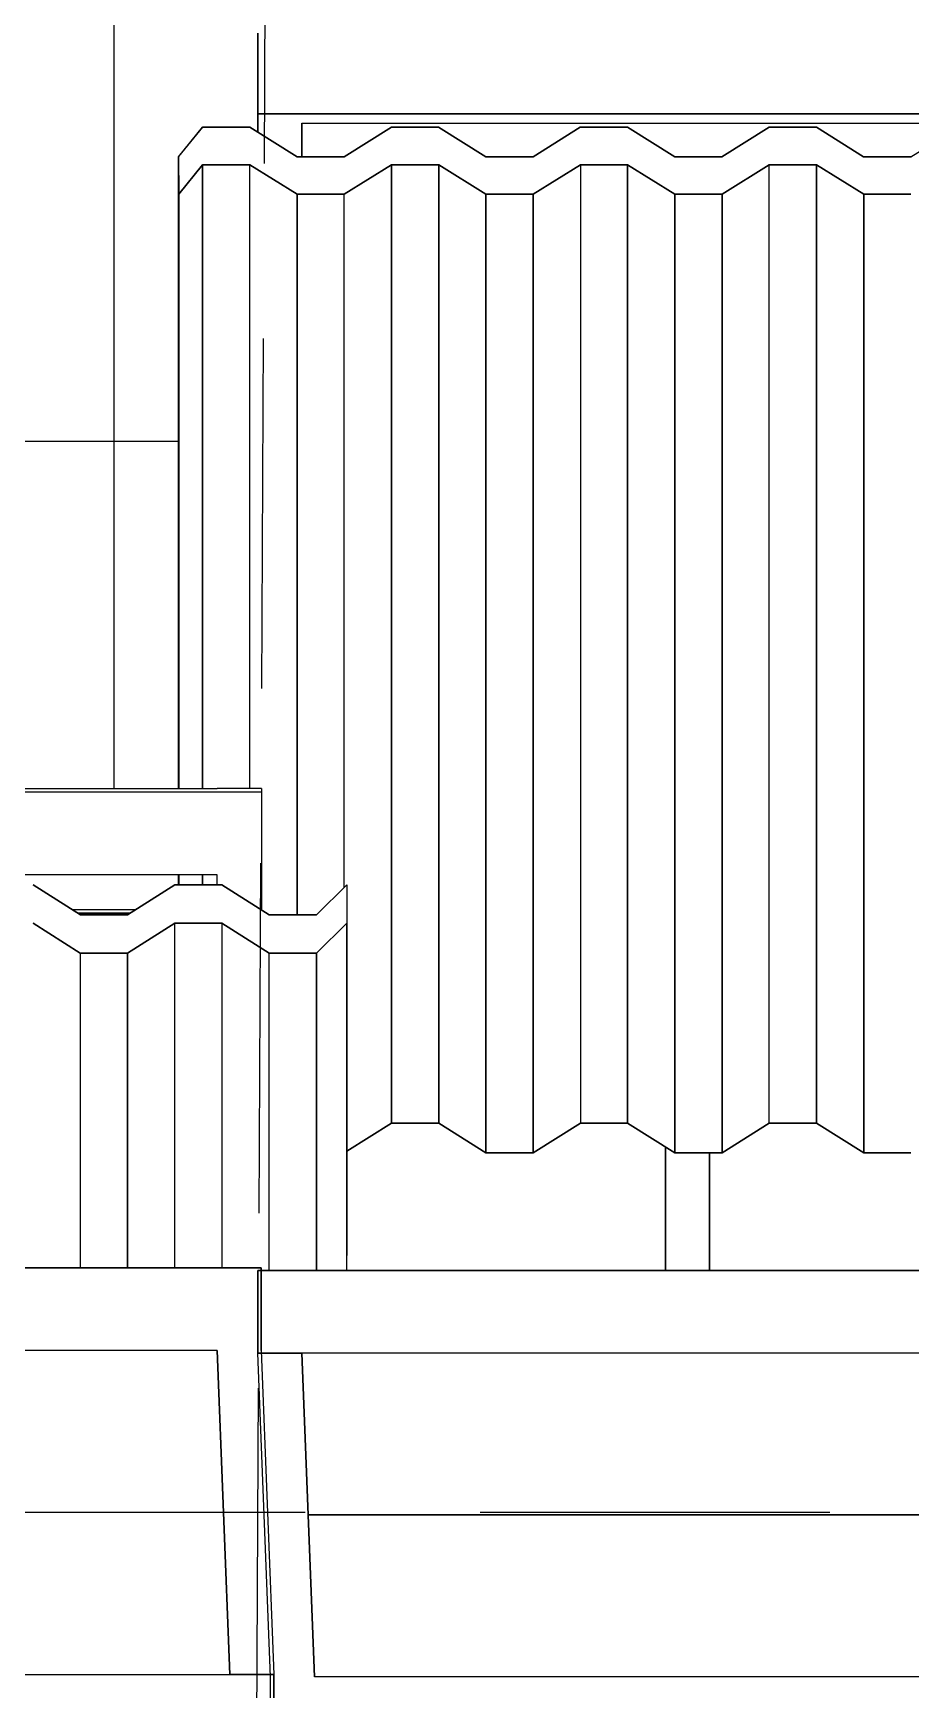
# Model space of a CAD drawing. Header units: millimetres. Extents: x -4997 to -4876, y -8737 to -8661.
# Drawn here: x -4930.563 to -4928.97, y -8701.346 to -8698.339 of the extents above; entities that cross this region are included whole.
import ezdxf

# ---------------------------------------------------------------- set-up
doc = ezdxf.new("R2010")
doc.units = ezdxf.units.MM
doc.header["$LTSCALE"] = 0.1
doc.linetypes.add('HIDDEN', pattern=[9.525, 6.35, -3.175])
for name, color, linetype in [('cobertura nova', 4, 'Continuous'), ('hachuras cobertura', 251, 'Continuous'), ('hachuras piso', 251, 'Continuous'), ('imagem', 7, 'Continuous'), ('layout cobertura', 251, 'Continuous')]:
    doc.layers.add(name, color=color, linetype=linetype)
picture_1 = doc.add_image_def('image1.jpg', size_in_pixel=(1920, 1080))

msp = doc.modelspace()

# ---------------------------------------------------------------- linework, layer by layer
at = {"layer": 'cobertura nova'}
for p, q in [((-4930.1558, -8698.3565), (-4930.1558, -8698.3392)), ((-4930.1558, -8698.3392), (-4930.1558, -8698.4857)), ((-4930.1557, -8698.4857), (-4930.1557, -8698.3392)), ((-4930.1558, -8698.5191), (-4930.1558, -8698.3565)), ((-4930.1558, -8698.4857), (-4930.1558, -8698.5029)), ((-4930.1557, -8698.4857), (-4930.1557, -8698.5191)), ((-4930.1557, -8698.5029), (-4930.1557, -8698.4857)), ((-4930.1557, -8698.4857), (-4930.0758, -8698.4857)), ((-4930.0758, -8698.4857), (-4930.1557, -8698.4857)), ((-4930.0758, -8698.4857), (-4930.0758, -8698.4857)), ((-4930.0758, -8698.4857), (-4930.0758, -8698.4857)), ((-4930.0758, -8698.4857), (-4926.2357, -8698.4858)), ((-4926.2357, -8698.4858), (-4930.0758, -8698.4857)), ((-4930.2993, -8698.5635), (-4930.2559, -8698.5101)), ((-4930.2559, -8698.5101), (-4930.2993, -8698.5634)), ((-4930.2559, -8698.5101), (-4930.1702, -8698.5101)), ((-4930.1702, -8698.5101), (-4930.2559, -8698.5101)), ((-4930.2559, -8698.5101), (-4930.2559, -8698.5101)), ((-4930.1702, -8698.5101), (-4930.0844, -8698.5635)), ((-4930.0844, -8698.5635), (-4930.1702, -8698.5101)), ((-4930.1702, -8698.5101), (-4930.1702, -8698.5101)), ((-4930.1558, -8698.5029), (-4930.1558, -8698.5191)), ((-4930.1557, -8698.5191), (-4930.1557, -8698.5029)), ((-4930.0758, -8698.5635), (-4930.0758, -8698.5029)), ((-4930.0758, -8698.5635), (-4930.0758, -8698.5029)), ((-4930.0758, -8698.5029), (-4930.0758, -8698.5635)), ((-4930.0758, -8698.5029), (-4926.2357, -8698.503)), ((-4930.0758, -8698.5029), (-4930.0758, -8698.5635)), ((-4929.9987, -8698.5635), (-4929.913, -8698.5101)), ((-4929.913, -8698.5101), (-4929.9987, -8698.5635)), ((-4929.913, -8698.5101), (-4929.8273, -8698.5101)), ((-4929.8273, -8698.5101), (-4929.913, -8698.5101)), ((-4929.913, -8698.5101), (-4929.913, -8698.5101)), ((-4929.8273, -8698.5101), (-4929.7416, -8698.5635)), ((-4929.8273, -8698.5101), (-4929.8273, -8698.5101)), ((-4929.7416, -8698.5635), (-4929.8273, -8698.5101)), ((-4929.8273, -8698.5101), (-4929.8273, -8698.5101)), ((-4929.6559, -8698.5635), (-4929.5702, -8698.5101)), ((-4929.5702, -8698.5101), (-4929.6559, -8698.5635)), ((-4929.5702, -8698.5101), (-4929.4844, -8698.5101)), ((-4929.5702, -8698.5101), (-4929.5702, -8698.5101)), ((-4929.4844, -8698.5101), (-4929.5702, -8698.5101)), ((-4929.5702, -8698.5101), (-4929.5702, -8698.5101)), ((-4929.4844, -8698.5101), (-4929.3987, -8698.5635)), ((-4929.4844, -8698.5101), (-4929.4844, -8698.5101)), ((-4929.3987, -8698.5635), (-4929.4844, -8698.5101)), ((-4929.4844, -8698.5101), (-4929.4844, -8698.5101)), ((-4929.313, -8698.5635), (-4929.2273, -8698.5101)), ((-4929.2273, -8698.5101), (-4929.313, -8698.5635)), ((-4929.2273, -8698.5101), (-4929.1416, -8698.5101)), ((-4929.2273, -8698.5101), (-4929.2273, -8698.5101)), ((-4929.1416, -8698.5101), (-4929.2273, -8698.5101)), ((-4929.1416, -8698.5101), (-4929.0559, -8698.5635)), ((-4929.1416, -8698.5101), (-4929.1416, -8698.5101)), ((-4929.0559, -8698.5635), (-4929.1416, -8698.5101)), ((-4929.1416, -8698.5101), (-4929.1416, -8698.5101)), ((-4928.9702, -8698.5635), (-4928.8844, -8698.5101)), ((-4930.2994, -8699.7103), (-4930.2993, -8698.5634)), ((-4930.2993, -8698.5634), (-4930.2992, -8698.6318)), ((-4930.2992, -8698.6318), (-4930.2993, -8698.5635)), ((-4930.2558, -8698.5785), (-4930.2992, -8698.6318)), ((-4930.2992, -8698.6318), (-4930.2558, -8698.5785)), ((-4930.17, -8698.5785), (-4930.2558, -8698.5785)), ((-4930.2558, -8698.5785), (-4930.2558, -8698.5785)), ((-4930.2558, -8698.5785), (-4930.17, -8698.5785)), ((-4930.0843, -8698.6318), (-4930.17, -8698.5785)), ((-4930.17, -8698.5785), (-4930.0843, -8698.6318)), ((-4929.9987, -8698.5635), (-4930.0844, -8698.5635)), ((-4930.0844, -8698.5635), (-4930.0844, -8698.5635)), ((-4930.0844, -8698.5635), (-4929.9987, -8698.5635)), ((-4929.9987, -8698.5635), (-4929.9987, -8698.5635)), ((-4929.9129, -8698.5785), (-4929.9986, -8698.6318)), ((-4929.9986, -8698.6318), (-4929.9129, -8698.5785)), ((-4929.8272, -8698.5785), (-4929.9129, -8698.5785)), ((-4929.9129, -8698.5785), (-4929.8272, -8698.5785)), ((-4929.7415, -8698.6318), (-4929.8272, -8698.5785)), ((-4929.8272, -8698.5785), (-4929.7415, -8698.6318)), ((-4929.8272, -8698.5785), (-4929.8272, -8698.5785)), ((-4929.7416, -8698.5635), (-4929.6559, -8698.5635)), ((-4929.7416, -8698.5635), (-4929.7416, -8698.5635)), ((-4929.6559, -8698.5635), (-4929.7416, -8698.5635)), ((-4929.7416, -8698.5635), (-4929.7416, -8698.5635)), ((-4929.6559, -8698.5635), (-4929.6559, -8698.5635)), ((-4929.6559, -8698.5635), (-4929.6559, -8698.5635)), ((-4929.57, -8698.5785), (-4929.6558, -8698.6318)), ((-4929.6558, -8698.6318), (-4929.57, -8698.5785)), ((-4929.4843, -8698.5785), (-4929.57, -8698.5785)), ((-4929.57, -8698.5785), (-4929.4843, -8698.5785)), ((-4929.3986, -8698.6318), (-4929.4843, -8698.5785)), ((-4929.4843, -8698.5785), (-4929.4843, -8698.5785)), ((-4929.4843, -8698.5785), (-4929.3986, -8698.6318)), ((-4929.3987, -8698.5635), (-4929.313, -8698.5635)), ((-4929.3987, -8698.5635), (-4929.3987, -8698.5635)), ((-4929.313, -8698.5635), (-4929.3987, -8698.5635)), ((-4929.3987, -8698.5635), (-4929.3987, -8698.5635)), ((-4929.313, -8698.5635), (-4929.313, -8698.5635)), ((-4929.313, -8698.5635), (-4929.313, -8698.5635)), ((-4929.2272, -8698.5785), (-4929.3129, -8698.6318)), ((-4929.3129, -8698.6318), (-4929.2272, -8698.5785)), ((-4929.1415, -8698.5785), (-4929.2272, -8698.5785)), ((-4929.2272, -8698.5785), (-4929.1415, -8698.5785)), ((-4929.0558, -8698.6318), (-4929.1415, -8698.5785)), ((-4929.1415, -8698.5785), (-4929.1415, -8698.5785)), ((-4929.1415, -8698.5785), (-4929.0558, -8698.6318)), ((-4929.0559, -8698.5635), (-4928.9702, -8698.5635)), ((-4929.0559, -8698.5635), (-4929.0559, -8698.5635)), ((-4928.9702, -8698.5635), (-4929.0559, -8698.5635)), ((-4928.9702, -8698.5635), (-4928.9702, -8698.5635)), ((-4930.2992, -8698.6318), (-4930.2992, -8698.6318)), ((-4930.2992, -8698.6318), (-4930.2992, -8699.7103)), ((-4930.2992, -8699.7103), (-4930.2992, -8698.6318)), ((-4929.9986, -8698.6318), (-4930.0843, -8698.6318)), ((-4930.0843, -8698.6318), (-4930.0843, -8698.6318)), ((-4930.0843, -8698.6318), (-4929.9986, -8698.6318)), ((-4929.6558, -8698.6318), (-4929.7415, -8698.6318)), ((-4929.7415, -8698.6318), (-4929.7415, -8698.6318)), ((-4929.7415, -8698.6318), (-4929.6558, -8698.6318)), ((-4929.6558, -8698.6318), (-4929.6558, -8698.6318)), ((-4929.3129, -8698.6318), (-4929.3986, -8698.6318)), ((-4929.3986, -8698.6318), (-4929.3986, -8698.6318)), ((-4929.3986, -8698.6318), (-4929.3129, -8698.6318)), ((-4929.3129, -8698.6318), (-4929.3129, -8698.6318)), ((-4928.97, -8698.6318), (-4929.0558, -8698.6318)), ((-4929.0558, -8698.6318), (-4929.0558, -8698.6318)), ((-4929.0558, -8698.6318), (-4928.97, -8698.6318)), ((-4934.0691, -8699.7103), (-4930.2291, -8699.7103)), ((-4930.2291, -8699.717), (-4934.0691, -8699.7169)), ((-4930.1491, -8699.7103), (-4930.2291, -8699.7103)), ((-4930.1491, -8699.717), (-4930.2291, -8699.717)), ((-4930.1491, -8699.7103), (-4930.1491, -8699.717)), ((-4930.1491, -8699.717), (-4930.1491, -8699.93)), ((-4930.2291, -8699.8665), (-4934.0691, -8699.8664)), ((-4930.5634, -8699.8847), (-4930.4777, -8699.9391)), ((-4930.4777, -8699.9391), (-4930.5634, -8699.8847)), ((-4930.5634, -8699.8847), (-4930.5634, -8699.8847)), ((-4930.392, -8699.9391), (-4930.3063, -8699.8847)), ((-4930.3063, -8699.8847), (-4930.392, -8699.9391)), ((-4930.3063, -8699.8847), (-4930.2206, -8699.8847)), ((-4930.2206, -8699.8847), (-4930.3063, -8699.8847)), ((-4930.2994, -8699.8847), (-4930.2994, -8699.8665)), ((-4930.2992, -8699.8665), (-4930.2992, -8699.8847)), ((-4930.2992, -8699.8847), (-4930.2992, -8699.8665)), ((-4930.2558, -8699.8847), (-4930.2558, -8699.8665)), ((-4930.2558, -8699.8665), (-4930.2558, -8699.8847)), ((-4930.2291, -8699.8847), (-4930.2291, -8699.8665)), ((-4930.2206, -8699.8847), (-4930.1349, -8699.9391)), ((-4930.1349, -8699.9391), (-4930.2206, -8699.8847)), ((-4929.9938, -8699.8847), (-4930.0491, -8699.9391)), ((-4930.0491, -8699.9391), (-4929.9938, -8699.8847)), ((-4929.9938, -8699.8847), (-4929.9939, -8699.9545)), ((-4929.9938, -8699.8847), (-4929.9938, -8700.5573)), ((-4930.3777, -8699.9301), (-4930.492, -8699.9301)), ((-4930.3878, -8699.9364), (-4930.4822, -8699.9363)), ((-4930.3882, -8699.9367), (-4930.4815, -8699.9367)), ((-4930.4777, -8699.9391), (-4930.392, -8699.9391)), ((-4930.392, -8699.9391), (-4930.4777, -8699.9391)), ((-4930.4777, -8699.9391), (-4930.4777, -8699.9391)), ((-4930.1349, -8699.9391), (-4930.0491, -8699.9391)), ((-4930.0491, -8699.9391), (-4930.1349, -8699.9391)), ((-4930.4778, -8700.0089), (-4930.5635, -8699.9545)), ((-4930.5635, -8699.9545), (-4930.4778, -8700.0089)), ((-4930.3064, -8699.9545), (-4930.3921, -8700.0089)), ((-4930.3921, -8700.0089), (-4930.3064, -8699.9545)), ((-4930.2207, -8699.9545), (-4930.3064, -8699.9545)), ((-4930.3064, -8699.9545), (-4930.2207, -8699.9545)), ((-4930.135, -8700.0089), (-4930.2207, -8699.9545)), ((-4930.2207, -8699.9545), (-4930.135, -8700.0089)), ((-4930.0493, -8700.0089), (-4929.9939, -8699.9545)), ((-4929.9939, -8699.9545), (-4930.0493, -8700.0089)), ((-4929.994, -8700.5846), (-4929.9939, -8699.9545)), ((-4930.3921, -8700.0089), (-4930.4778, -8700.0089)), ((-4930.4778, -8700.0089), (-4930.3921, -8700.0089)), ((-4930.392, -8700.0088), (-4930.392, -8700.0088)), ((-4930.392, -8700.0088), (-4930.392, -8700.0088)), ((-4930.0493, -8700.0089), (-4930.135, -8700.0089)), ((-4930.135, -8700.0089), (-4930.0493, -8700.0089)), ((-4930.0493, -8700.5846), (-4930.0493, -8700.0089)), ((-4930.0491, -8700.0088), (-4930.0491, -8700.0088)), ((-4930.0491, -8700.0088), (-4930.0491, -8700.0088)), ((-4929.9129, -8700.3176), (-4929.9938, -8700.368)), ((-4929.9938, -8700.368), (-4929.9129, -8700.3176)), ((-4929.9129, -8700.3176), (-4929.8272, -8700.3176)), ((-4929.8272, -8700.3176), (-4929.9129, -8700.3176)), ((-4929.8272, -8700.3176), (-4929.7415, -8700.371)), ((-4929.7415, -8700.371), (-4929.8272, -8700.3176)), ((-4929.8272, -8700.3176), (-4929.8272, -8700.3176)), ((-4929.6558, -8700.371), (-4929.5701, -8700.3176)), ((-4929.5701, -8700.3177), (-4929.6558, -8700.371)), ((-4929.5701, -8700.3176), (-4929.4843, -8700.3176)), ((-4929.4843, -8700.3177), (-4929.5701, -8700.3177)), ((-4929.4843, -8700.3176), (-4929.3986, -8700.371)), ((-4929.4843, -8700.3177), (-4929.4843, -8700.3176)), ((-4929.3986, -8700.371), (-4929.4843, -8700.3177)), ((-4929.3129, -8700.371), (-4929.2272, -8700.3176)), ((-4929.2272, -8700.3177), (-4929.3129, -8700.371)), ((-4929.2272, -8700.3176), (-4929.1415, -8700.3176)), ((-4929.1415, -8700.3177), (-4929.2272, -8700.3177)), ((-4929.1415, -8700.3176), (-4929.0558, -8700.371)), ((-4929.1415, -8700.3177), (-4929.1415, -8700.3176)), ((-4929.0558, -8700.371), (-4929.1415, -8700.3177)), ((-4929.4158, -8700.5846), (-4929.4158, -8700.3603)), ((-4929.4158, -8700.3603), (-4929.4158, -8700.5846)), ((-4929.7415, -8700.371), (-4929.6558, -8700.371)), ((-4929.7415, -8700.371), (-4929.7415, -8700.371)), ((-4929.6558, -8700.371), (-4929.7415, -8700.371)), ((-4929.6558, -8700.371), (-4929.6558, -8700.371)), ((-4929.3986, -8700.371), (-4929.3129, -8700.371)), ((-4929.3986, -8700.371), (-4929.3986, -8700.371)), ((-4929.3129, -8700.371), (-4929.3986, -8700.371)), ((-4929.3358, -8700.371), (-4929.3358, -8700.5846)), ((-4929.3358, -8700.5846), (-4929.3358, -8700.371)), ((-4929.3129, -8700.371), (-4929.3129, -8700.371)), ((-4929.0558, -8700.371), (-4928.9701, -8700.371)), ((-4929.0558, -8700.371), (-4929.0558, -8700.371)), ((-4928.9701, -8700.371), (-4929.0558, -8700.371)), ((-4929.9939, -8700.5846), (-4929.9938, -8700.5573)), ((-4930.2292, -8700.58), (-4934.0692, -8700.5799)), ((-4934.0692, -8700.5799), (-4930.2292, -8700.58)), ((-4930.2292, -8700.58), (-4934.0692, -8700.58)), ((-4930.2292, -8700.58), (-4930.1492, -8700.58)), ((-4930.1492, -8700.58), (-4930.2292, -8700.58)), ((-4930.0758, -8700.5846), (-4930.1558, -8700.5846)), ((-4930.1558, -8700.7346), (-4930.1558, -8700.5846)), ((-4930.1558, -8700.5846), (-4930.0758, -8700.5846)), ((-4930.1558, -8700.5846), (-4930.1558, -8700.7346)), ((-4930.1492, -8700.58), (-4930.1492, -8700.5846)), ((-4930.1492, -8700.5846), (-4930.1492, -8700.58)), ((-4930.1492, -8700.58), (-4930.1492, -8700.73)), ((-4930.1492, -8700.58), (-4930.1492, -8700.5846)), ((-4930.1492, -8700.73), (-4930.1492, -8700.58)), ((-4926.2358, -8700.5846), (-4930.0758, -8700.5846)), ((-4926.2358, -8700.5846), (-4930.0758, -8700.5846)), ((-4930.0758, -8700.5846), (-4926.2358, -8700.5846)), ((-4928.3143, -8700.5846), (-4929.994, -8700.5845)), ((-4929.994, -8700.5845), (-4928.3143, -8700.5846)), ((-4928.3143, -8700.5846), (-4929.994, -8700.5846)), ((-4929.994, -8700.5846), (-4928.3143, -8700.5846)), ((-4929.9939, -8700.5846), (-4929.4158, -8700.5846)), ((-4929.3358, -8700.5846), (-4928.3143, -8700.5846)), ((-4928.3143, -8700.5846), (-4929.3358, -8700.5846)), ((-4929.3358, -8700.5846), (-4928.3143, -8700.5846)), ((-4930.2292, -8700.73), (-4934.0692, -8700.7299)), ((-4930.2292, -8700.73), (-4930.2062, -8701.3178)), ((-4930.2062, -8701.3178), (-4930.2292, -8700.73)), ((-4930.0758, -8700.7346), (-4930.1558, -8700.7346)), ((-4930.1558, -8700.7346), (-4930.0758, -8700.7346)), ((-4930.1328, -8701.3224), (-4930.1558, -8700.7346)), ((-4930.1558, -8700.7346), (-4930.0758, -8700.7346)), ((-4930.1492, -8700.73), (-4930.1262, -8701.3178)), ((-4926.2358, -8700.7346), (-4930.0758, -8700.7346)), ((-4930.0528, -8701.3224), (-4930.0758, -8700.7346)), ((-4930.0758, -8700.7346), (-4930.0528, -8701.3224)), ((-4930.2177, -8701.0239), (-4931.7305, -8701.0239)), ((-4930.0643, -8701.0285), (-4928.5514, -8701.0285)), ((-4928.5514, -8701.0285), (-4930.0643, -8701.0285)), ((-4934.0462, -8701.3178), (-4930.2062, -8701.3178)), ((-4930.2062, -8701.3178), (-4930.133, -8701.3178)), ((-4930.1262, -8701.3178), (-4930.2062, -8701.3178)), ((-4930.2062, -8701.3178), (-4930.1262, -8701.3178)), ((-4930.2062, -8701.3178), (-4930.133, -8701.3178)), ((-4930.1262, -8701.3178), (-4930.2062, -8701.3178)), ((-4930.1558, -8701.3178), (-4930.1558, -8701.3178)), ((-4930.133, -8701.3178), (-4930.133, -8701.3178)), ((-4930.1328, -8701.4724), (-4930.1328, -8701.3224)), ((-4930.1262, -8701.3178), (-4930.1262, -8701.4678)), ((-4930.1262, -8701.4678), (-4930.1262, -8701.3178)), ((-4926.2128, -8701.3225), (-4930.0528, -8701.3224))]:
    msp.add_line(p, q, dxfattribs=at)
at = {"layer": 'hachuras cobertura'}
for p, q in [((-4930.2558, -8699.7103), (-4930.2558, -8698.5785)), ((-4930.2558, -8698.5785), (-4930.2558, -8699.7103)), ((-4930.17, -8699.7103), (-4930.17, -8698.5785)), ((-4929.9129, -8698.5785), (-4929.9129, -8700.3176)), ((-4929.9129, -8700.3176), (-4929.9129, -8698.5785)), ((-4929.8272, -8700.3176), (-4929.8272, -8698.5785)), ((-4929.8272, -8698.5785), (-4929.8272, -8700.3176)), ((-4929.57, -8698.5785), (-4929.5701, -8700.3177)), ((-4929.4843, -8698.5785), (-4929.4843, -8700.3176)), ((-4929.4843, -8700.3176), (-4929.4843, -8698.5785)), ((-4929.2272, -8700.3177), (-4929.2272, -8698.5785)), ((-4929.1415, -8698.5785), (-4929.1415, -8700.3176)), ((-4929.1415, -8700.3176), (-4929.1415, -8698.5785)), ((-4930.0843, -8699.9391), (-4930.0843, -8698.6318)), ((-4930.0843, -8698.6318), (-4930.0843, -8699.9391)), ((-4929.9986, -8699.8894), (-4929.9986, -8698.6318)), ((-4929.7415, -8698.6318), (-4929.7415, -8700.371)), ((-4929.7415, -8700.371), (-4929.7415, -8698.6318)), ((-4929.6558, -8698.6318), (-4929.6558, -8700.371)), ((-4929.6558, -8700.371), (-4929.6558, -8698.6318)), ((-4929.3986, -8698.6318), (-4929.3986, -8700.371)), ((-4929.3986, -8700.371), (-4929.3986, -8698.6318)), ((-4929.3129, -8698.6318), (-4929.3129, -8700.371)), ((-4929.3129, -8700.371), (-4929.3129, -8698.6318)), ((-4929.0558, -8698.6318), (-4929.0558, -8700.371)), ((-4929.0558, -8700.371), (-4929.0558, -8698.6318)), ((-4930.3064, -8700.58), (-4930.3064, -8699.9545)), ((-4930.2207, -8699.9545), (-4930.2207, -8700.58)), ((-4930.4778, -8700.0089), (-4930.4778, -8700.58)), ((-4930.3921, -8700.0089), (-4930.3921, -8700.58)), ((-4930.3921, -8700.58), (-4930.3921, -8700.0089)), ((-4930.135, -8700.5846), (-4930.135, -8700.0089)), ((-4930.0493, -8700.0089), (-4930.0493, -8700.5846))]:
    msp.add_line(p, q, dxfattribs=at)
at = {"layer": 'hachuras piso'}
for p, q in [((-4930.4166, -8699.7103), (-4930.4166, -8696.6802)), ((-4930.2992, -8699.0802), (-4933.6166, -8699.0802))]:
    msp.add_line(p, q, dxfattribs=at)
at = {"layer": 'layout cobertura', "linetype": 'HIDDEN'}
for p, q in [((-4930.1952, -8709.0532), (-4930.1164, -8693.0534)), ((-4878.6346, -8701.024), (-4995.0367, -8701.0236))]:
    msp.add_line(p, q, dxfattribs=at)

# ---------------------------------------------------------------- pictures from other files: only their frames are drawn
at = {"layer": 'imagem'}
image = msp.add_image(picture_1, insert=(-4995.0367, -8736.0525), size_in_units=(116.4021, 65.4762), dxfattribs=at)
image.dxf.flags = 7

doc.saveas('drawing.dxf')
